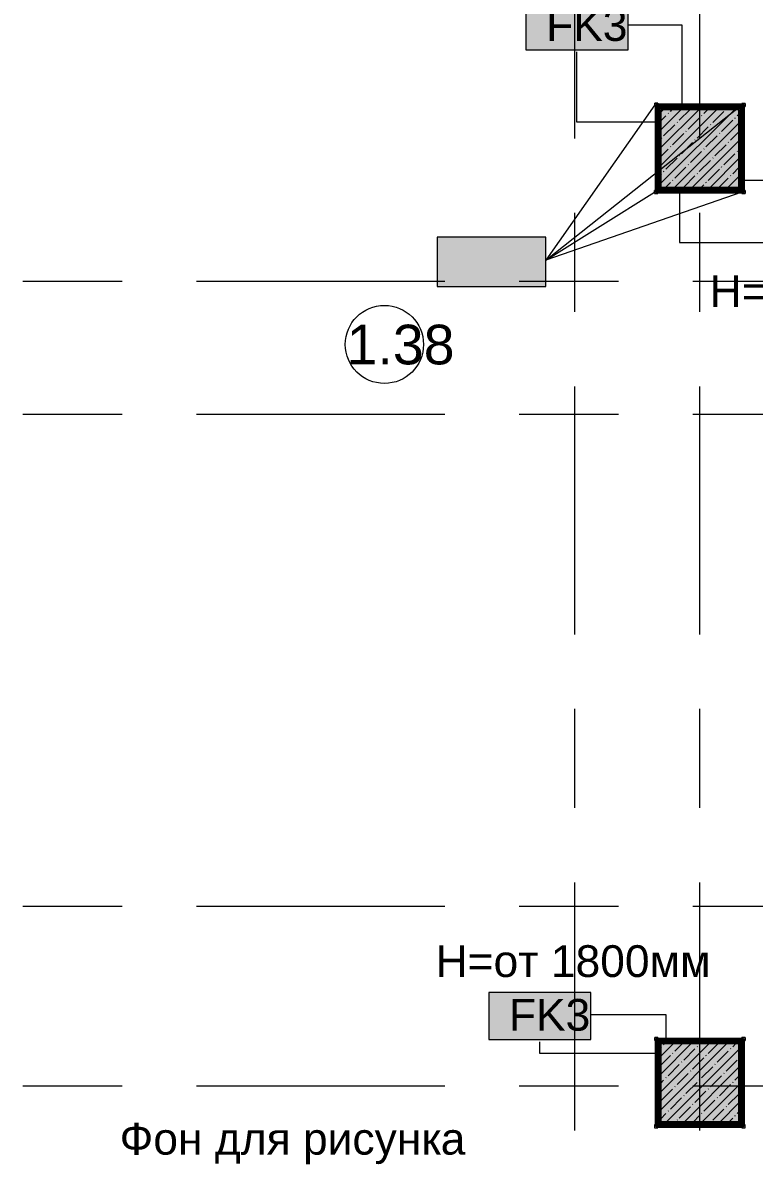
# Model space of a CAD drawing. Header units: millimetres. Extents: x -3817 to 677485, y -22715 to 103890.
# Drawn here: x 44373 to 49051, y 18410 to 25716 of the extents above; entities that cross this region are included whole.
import ezdxf

# ---------------------------------------------------------------- set-up
doc = ezdxf.new("R2010")
doc.units = ezdxf.units.MM
doc.layers.add('PDF _Геометрия', color=7, linetype='Continuous', true_color=0x1d1d1d)
doc.layers.add('PDF _Сплошная заливка', color=7, linetype='Continuous', true_color=0xffffff)
doc.layers.add('PDF _Текст', color=7, linetype='Continuous')
doc.styles.add('PDF GOST-Common', font='arial.ttf')

msp = doc.modelspace()

# ---------------------------------------------------------------- hatches: boundary and pattern name
at = {"layer": 'PDF _Сплошная заливка', "transparency": 33554559}
for points in [[(48433.3, 24661.3), (48453.3, 24661.3), (48453.3, 25161.3), (48433.3, 25161.3), (48433.3, 24753.5)], [(48453.3, 24661.3), (48953.3, 24661.3), (48953.3, 25161.3), (48453.3, 25161.3), (48453.3, 24753.5)], [(48953.3, 24641.3), (48973.3, 24641.3), (48973.3, 25161.3), (48953.3, 25161.3), (48953.3, 24661.3)], [(48953.3, 24641.3), (48953.3, 24661.3), (48433.3, 24661.3), (48433.3, 24641.3), (48453.3, 24641.3)]]:
    msp.add_hatch(color=256, dxfattribs=at).paths.add_polyline_path(points)

# ---------------------------------------------------------------- linework, layer by layer
at = {"layer": 'PDF _Геометрия', "color": 253, "lineweight": 9, "true_color": 0xaaaaaa}
for points in [[(47903.3, 24976), (47903.3, 26809.4), (47903.3, 29309.4)], [(48703.3, 24976), (48703.3, 26809.4), (48703.3, 29309.4)], [(47903.3, 23864.8), (47903.3, 24499.8)], [(48703.3, 23864.8), (48703.3, 24499.8)], [(44372.6, 24061.3), (45007.6, 24061.3)], [(45483.8, 24061.3), (47071.3, 24061.3)], [(47547.6, 24061.3), (48182.6, 24061.3)], [(48658.8, 24061.3), (50246.3, 24061.3)], [(47903.3, 21801), (47903.3, 23388.5)], [(48703.3, 21801), (48703.3, 23388.5)], [(44372.6, 23211.3), (45007.6, 23211.3)], [(45483.8, 23211.3), (47071.3, 23211.3)], [(47547.6, 23211.3), (48182.6, 23211.3)], [(48658.8, 23211.3), (50246.3, 23211.3)], [(47903.3, 20689.8), (47903.3, 21324.8)], [(48703.3, 20689.8), (48703.3, 21324.8)], [(47903.3, 18626), (47903.3, 20213.5)], [(48703.3, 18626), (48703.3, 20213.5)], [(44372.6, 20061.3), (45007.6, 20061.3)], [(45483.8, 20061.3), (47071.3, 20061.3)], [(47547.6, 20061.3), (48182.6, 20061.3)], [(48658.8, 20061.3), (50246.3, 20061.3)], [(44372.6, 18911.3), (45007.6, 18911.3)], [(45483.8, 18911.3), (47071.3, 18911.3)], [(47547.6, 18911.3), (48182.6, 18911.3)], [(48658.8, 18911.3), (50246.3, 18911.3)]]:
    msp.add_lwpolyline(points, dxfattribs=at)
at = {"layer": 'PDF _Геометрия', "color": 7, "lineweight": 9}
for points in [[(48243.8, 25843.4), (47590.7, 25843.4), (47590.7, 25543.4), (48243.8, 25543.4)], [(48953.3, 25161.3), (48453.3, 25161.3), (48453.3, 24661.3), (48953.3, 24661.3)], [(47717.5, 24343.5), (47023.6, 24343.5), (47023.6, 24028.2), (47717.5, 24028.2)], [(47717.5, 24343.5), (47023.6, 24343.5), (47023.6, 24028.2), (47717.5, 24028.2)], [(48005.9, 19507.5), (47352.8, 19507.5), (47352.8, 19207.5), (48005.9, 19207.5)], [(48953.3, 19181.3), (48453.3, 19181.3), (48453.3, 18681.3), (48953.3, 18681.3)]]:
    msp.add_lwpolyline(points, close=True, dxfattribs=at)
for points in [[(48589.3, 25181.9), (48589.3, 25701.5), (48243.8, 25701.5)], [(48432.8, 25079.3), (47917.2, 25079.3), (47917.2, 25529.5)], [(48414.8, 25190.3), (47717.5, 24196), (48414.3, 24632.3)], [(48972.3, 24632.1), (47717.5, 24196), (48972.3, 25190.1)], [(48434.3, 25182.3), (48434.3, 25200.3), (48414.8, 25200.3), (48414.8, 25180.3), (48414.8, 25200.3), (48434.3, 25200.3), (48434.3, 25190.2)], [(48424.3, 25180.3), (48414.8, 25180.3), (48432.3, 25180.3)], [(48972.3, 25190.3), (48972.3, 25199.9), (48972.3, 25182.3)], [(48974.3, 25180.4), (48992.3, 25180.4), (48992.3, 25199.9), (48972.3, 25199.9), (48992.3, 25199.9), (48992.3, 25180.4), (48982.2, 25180.4)], [(48977.8, 24708.3), (49524.5, 24708.3), (49524.5, 24482.1)], [(48432.3, 24642.3), (48414.3, 24642.3), (48414.3, 24622.3), (48433.8, 24622.3), (48433.8, 24640.4)], [(48433.8, 24632.3), (48433.8, 24622.3), (48414.3, 24622.3), (48414.3, 24642.3), (48424.3, 24642.3)], [(48573.7, 24636.8), (48573.7, 24310.1), (49198, 24310.1)], [(48972.3, 24640.4), (48972.3, 24622.4), (48992.3, 24622.4), (48992.3, 24641.9), (48974.3, 24641.9)], [(48982.3, 24641.9), (48992.3, 24641.9), (48992.3, 24622.4), (48972.3, 24622.4), (48972.3, 24632.4)], [(48488.5, 19201.8), (48488.5, 19365.6), (48005.9, 19365.6)], [(48434.3, 19202.3), (48434.3, 19220.3), (48414.8, 19220.3), (48414.8, 19200.3), (48414.8, 19220.3), (48434.3, 19220.3), (48434.3, 19210.2)], [(48974.3, 19200.3), (48992.3, 19200.3), (48992.3, 19220.3), (48972.8, 19220.3), (48972.8, 19202.3)], [(48972.8, 19210.3), (48972.8, 19220.3), (48992.3, 19220.3), (48992.3, 19200.3), (48982.2, 19200.3)], [(48432.8, 19118.1), (47679.3, 19118.1), (47679.3, 19193.6)], [(48424.3, 19200.3), (48414.8, 19200.3), (48432.3, 19200.3)], [(48432.3, 18662.3), (48414.3, 18662.3), (48414.3, 18642.3), (48433.8, 18642.3), (48433.8, 18660.3)], [(48972.3, 18660.4), (48972.3, 18642.4), (48992.3, 18642.4), (48992.3, 18661.9), (48974.3, 18661.9)]]:
    msp.add_lwpolyline(points, dxfattribs=at)
at = {"layer": 'PDF _Геометрия', "color": 52, "lineweight": 70, "true_color": 0xe1dc04}
for points in [[(48432.3, 24641.3), (48432.3, 24640.4), (48973.3, 24640.4), (48974.3, 24640.4), (48974.3, 25181.3), (48974.3, 25182.3), (48432.3, 25182.3), (48432.3, 25181.3)], [(48433.3, 25181.3), (48973.3, 25181.3), (48973.3, 24641.3), (48433.3, 24641.3)], [(48432.3, 18661.3), (48432.3, 18660.3), (48973.3, 18660.3), (48974.3, 18660.3), (48974.3, 19201.3), (48974.3, 19202.3), (48432.3, 19202.3), (48432.3, 19201.3)], [(48433.3, 19201.3), (48973.3, 19201.3), (48973.3, 18661.3), (48433.3, 18661.3)]]:
    msp.add_lwpolyline(points, close=True, dxfattribs=at)
at = {"layer": 'PDF _Геометрия', "color": 9, "lineweight": 9, "true_color": 0xc0c0c0}
for points in [[(48433.3, 24661.3), (48433.3, 24641.3), (48953.3, 24641.3), (48973.3, 24641.3), (48973.3, 25161.3), (48973.3, 25181.3), (48433.3, 25181.3), (48433.3, 25161.3)], [(48453.3, 25161.3), (48953.3, 25161.3), (48953.3, 24661.3), (48453.3, 24661.3)], [(48433.3, 18681.3), (48433.3, 18661.3), (48953.3, 18661.3), (48973.3, 18661.3), (48973.3, 19181.3), (48973.3, 19201.3), (48433.3, 19201.3), (48433.3, 19181.3)], [(48453.3, 19181.3), (48953.3, 19181.3), (48953.3, 18681.3), (48453.3, 18681.3)]]:
    msp.add_lwpolyline(points, close=True, dxfattribs=at)
at = {"layer": 'PDF _Геометрия', "color": 253, "lineweight": 9, "true_color": 0x9b9b9b}
for points in [[(48433.3, 25167.6), (48442.2, 25167.6)], [(48451.4, 25152.5), (48446.4, 25143.8)], [(48464, 25165.1), (48458.9, 25173.8)], [(48503.3, 25181.3), (48503.3, 25181.3)], [(48523.6, 25167.6), (48533.6, 25167.6)], [(48602.7, 25170.7), (48597.7, 25162)], [(48670.8, 25166.6), (48667.7, 25161.3)], [(48706.5, 25167.6), (48716.5, 25167.6)], [(48777.7, 25170.2), (48772.7, 25178.9)], [(48797.9, 25167.6), (48808, 25167.6)], [(48845.8, 25174.3), (48841.7, 25181.3)], [(48858.9, 25167.6), (48868.9, 25167.6)], [(48887.4, 25163.2), (48882.4, 25171.9)], [(48890.1, 25180.8), (48885.1, 25172.1)], [(48433.3, 25076.1), (48442.2, 25076.1)], [(48453.3, 25061.7), (48451.9, 25064.1)], [(48953.3, 25106.6), (48960.4, 25106.6)], [(48973.3, 25075.4), (48969.7, 25081.5)], [(48445.7, 25013.7), (48440.7, 25022.5)], [(48961.1, 24999), (48956.1, 24990.3)], [(48439.2, 24948.4), (48434.2, 24939.7)], [(48449.8, 24945.7), (48444.8, 24954.4)], [(48953.3, 24984.7), (48960.4, 24984.7)], [(48972.3, 24957.4), (48967.3, 24948.7)], [(48433.3, 24893.3), (48442.2, 24893.3)], [(48442.8, 24836), (48437.7, 24844.8)], [(48450.3, 24906.8), (48445.3, 24898)], [(48453.3, 24878.8), (48448.9, 24886.4)], [(48953.3, 24893.3), (48960.4, 24893.3)], [(48960.6, 24853.5), (48955.6, 24862.2)], [(48433.3, 24832.3), (48442.2, 24832.3)], [(48953.3, 24771.4), (48960.4, 24771.4)], [(48433.3, 24740.9), (48442.2, 24740.9)], [(48435.7, 24726.4), (48433.3, 24730.6)], [(48439.8, 24658.3), (48438, 24661.3), (48434.7, 24667.1)], [(48462.6, 24649.4), (48472.7, 24649.4)], [(48475.6, 24645.8), (48473.1, 24641.3)], [(48481.4, 24647.2), (48476.4, 24655.9)], [(48520, 24641.3), (48518, 24644.7)], [(48543.7, 24641.7), (48543.5, 24641.3)], [(48617.5, 24655.3), (48614, 24661.3)], [(48625.4, 24661.3), (48621.9, 24655.3)], [(48645.5, 24649.4), (48655.6, 24649.4)], [(48695, 24659.9), (48690, 24651.2)], [(48736.9, 24649.4), (48747, 24649.4)], [(48795.2, 24652.4), (48790.1, 24661.1)], [(48797.9, 24649.4), (48808, 24649.4)], [(48836.7, 24641.3), (48831.8, 24649.9)], [(48904.8, 24645.3), (48899.8, 24654)], [(48942.3, 24641.3), (48941.5, 24642.8)], [(48950.3, 24649.4), (48953.3, 24649.4), (48960.4, 24649.4)], [(48956, 24685.2), (48953.3, 24680.6)], [(48433.3, 19193.5), (48442.2, 19193.5)], [(48441.5, 19168.9), (48436.5, 19177.6)], [(48530.8, 19193.9), (48525.7, 19185.2)], [(48570.3, 19201.3), (48567.4, 19196.3)], [(48584.5, 19193.5), (48594.6, 19193.5)], [(48672, 19196.4), (48669.2, 19201.3)], [(48676, 19193.5), (48686, 19193.5)], [(48734.9, 19181.6), (48734.7, 19181.3)], [(48740.1, 19200.5), (48739.5, 19201.3)], [(48767.4, 19193.5), (48777.5, 19193.5)], [(48776.5, 19192.8), (48771.5, 19184.1)], [(48781.7, 19189.3), (48776.7, 19198)], [(48821.5, 19181.3), (48818.3, 19186.9)], [(48844.5, 19188.7), (48840.3, 19181.3)], [(48917.8, 19197.5), (48915.5, 19201.3)], [(48950.3, 19193.5), (48960.4, 19193.5)], [(48433.3, 19132.5), (48442.2, 19132.5)], [(48445.6, 19100.9), (48440.6, 19109.6)], [(48953.3, 19071.6), (48960.4, 19071.6)], [(48961.3, 19086.1), (48956.2, 19077.4)], [(48433.3, 19041.1), (48442.2, 19041.1)], [(48438.5, 18991.2), (48433.5, 18999.9)], [(48439.3, 19035.5), (48434.3, 19026.8)], [(48449.7, 19032.8), (48444.7, 19041.5)], [(48956.4, 19008.6), (48953.3, 19014.1)], [(48972.4, 19044.5), (48967.4, 19035.8)], [(48450.5, 18993.9), (48445.5, 18985.2)], [(48953.3, 18949.7), (48960.4, 18949.7)], [(48433.3, 18858.2), (48442.2, 18858.2)], [(48953.3, 18858.2), (48960.4, 18858.2)], [(48435.6, 18813.5), (48433.3, 18817.5)], [(48433.3, 18797.3), (48442.2, 18797.3)], [(48434.1, 18721.7), (48433.3, 18720.2)], [(48433.3, 18705.8), (48442.2, 18705.8)], [(48453.3, 18721.8), (48449.8, 18727.8)], [(48956.1, 18772.3), (48953.3, 18767.4)], [(48953.3, 18736.3), (48960.4, 18736.3)], [(48523.6, 18675.3), (48533.6, 18675.3)], [(48551.6, 18681.3), (48549.9, 18678.5)], [(48615, 18675.3), (48625.1, 18675.3)], [(48689.5, 18678.5), (48687.8, 18681.3)], [(48706.5, 18675.3), (48716.5, 18675.3)], [(48717.4, 18663.8), (48716, 18661.3)], [(48731.1, 18667.4), (48726.1, 18676.1)], [(48759.1, 18674.9), (48754, 18666.2)], [(48799.1, 18671.4), (48794.1, 18680.2)], [(48798, 18681.3), (48795.7, 18677.4)], [(48840.1, 18661.3), (48835.7, 18669)], [(48868.4, 18681.3), (48863.7, 18673.3)], [(48889.3, 18675.3), (48899.4, 18675.3)], [(48963.2, 18662.7), (48962.4, 18661.3)], [(48973.3, 18674.6), (48971.8, 18677.2)]]:
    msp.add_lwpolyline(points, dxfattribs=at)
at = {"layer": 'PDF _Геометрия', "lineweight": 9}
for points in [[(48453.3, 25144.6), (48470, 25161.3)], [(48453.3, 25030.5), (48584.1, 25161.3)], [(48453.3, 24916.5), (48698.1, 25161.3)], [(48453.3, 24802.4), (48812.2, 25161.3)], [(48453.3, 24688.4), (48926.2, 25161.3)], [(48500.4, 25134.6), (48502.7, 25137)], [(48514.6, 25148.9), (48527.1, 25161.3)], [(48571.6, 25091.9), (48641.1, 25161.3)], [(48728.5, 25134.6), (48755.2, 25161.3)], [(48785.5, 25077.6), (48856.8, 25148.9)], [(48453.3, 25087.5), (48486.1, 25120.4)], [(48471.8, 24992.1), (48543.1, 25063.3)], [(48540.3, 24661.3), (48953.3, 25074.3)], [(48557.4, 25077.6), (48559.7, 25080)], [(48628.7, 25034.8), (48699.9, 25106.1)], [(48714.2, 25120.4), (48716.6, 25122.7)], [(48771.2, 25063.3), (48773.6, 25065.7)], [(48842.5, 25020.6), (48913.8, 25091.9)], [(48928, 25106.1), (48930.4, 25108.5)], [(48942.3, 25120.4), (48953.3, 25131.3)], [(48528.9, 24935), (48600.1, 25006.3)], [(48614.4, 25020.6), (48616.8, 25023)], [(48685.7, 24977.8), (48757, 25049.1)], [(48742.7, 24920.8), (48814, 24992.1)], [(48828.2, 25006.3), (48830.6, 25008.7)], [(48899.5, 24963.6), (48953.3, 25017.3)], [(48457.6, 24977.8), (48460, 24980.2)], [(48514.6, 24920.8), (48517, 24923.2)], [(48585.9, 24878), (48657.2, 24949.3)], [(48654.3, 24661.3), (48953.3, 24960.3)], [(48671.4, 24963.6), (48673.8, 24965.9)], [(48799.7, 24863.8), (48871, 24935)], [(48885.3, 24949.3), (48887.6, 24951.7)], [(48453.3, 24859.4), (48500.4, 24906.5)], [(48486.1, 24778.2), (48557.4, 24849.5)], [(48571.6, 24863.8), (48574, 24866.1)], [(48642.9, 24821), (48714.2, 24892.3)], [(48728.5, 24906.5), (48730.8, 24908.9)], [(48768.4, 24661.3), (48953.3, 24846.2)], [(48785.5, 24849.5), (48787.8, 24851.9)], [(48856.8, 24806.7), (48928, 24878)], [(48942.3, 24892.3), (48944.7, 24894.6)], [(48543.1, 24721.2), (48614.4, 24792.5)], [(48628.7, 24806.7), (48631, 24809.1)], [(48699.9, 24764), (48771.2, 24835.2)], [(48757, 24706.9), (48828.2, 24778.2)], [(48842.5, 24792.5), (48844.9, 24794.9)], [(48913.8, 24749.7), (48953.3, 24789.2)], [(48453.3, 24745.4), (48457.6, 24749.7)], [(48471.8, 24764), (48474.2, 24766.3)], [(48528.9, 24706.9), (48531.2, 24709.3)], [(48600.1, 24664.2), (48671.4, 24735.5)], [(48685.7, 24749.7), (48688.1, 24752.1)], [(48742.7, 24692.7), (48745.1, 24695.1)], [(48825.4, 24661.3), (48885.3, 24721.2)], [(48882.4, 24661.3), (48953.3, 24732.2)], [(48899.5, 24735.5), (48901.9, 24737.8)], [(48483.3, 24661.3), (48514.6, 24692.7)], [(48711.4, 24661.3), (48728.5, 24678.4)], [(48939.5, 24661.3), (48942.3, 24664.2)], [(48453.3, 19100), (48534.7, 19181.3)], [(48453.3, 18985.9), (48648.7, 19181.3)], [(48453.3, 18871.9), (48762.8, 19181.3)], [(48453.3, 18757.8), (48876.8, 19181.3)], [(48453.3, 19157), (48457.6, 19161.3)], [(48471.8, 19175.6), (48474.2, 19177.9)], [(48490.9, 18681.3), (48953.3, 19143.8)], [(48543.1, 19132.8), (48591.7, 19181.3)], [(48600.1, 19075.8), (48671.4, 19147)], [(48685.7, 19161.3), (48688.1, 19163.7)], [(48699.9, 19175.6), (48705.7, 19181.3)], [(48757, 19118.5), (48819.8, 19181.3)], [(48899.5, 19147), (48901.9, 19149.4)], [(48913.8, 19161.3), (48933.8, 19181.3)], [(48453.3, 19042.9), (48514.6, 19104.3)], [(48528.9, 19118.5), (48531.2, 19120.9)], [(48657.2, 19018.7), (48728.5, 19090)], [(48742.7, 19104.3), (48745.1, 19106.6)], [(48814, 19061.5), (48885.3, 19132.8)], [(48871, 19004.5), (48942.3, 19075.8)], [(48500.4, 18976), (48571.6, 19047.3)], [(48585.9, 19061.5), (48588.3, 19063.9)], [(48604.9, 18681.3), (48953.3, 19029.7)], [(48642.9, 19004.5), (48645.3, 19006.9)], [(48714.2, 18961.7), (48785.5, 19033)], [(48799.7, 19047.3), (48802.1, 19049.6)], [(48453.3, 18928.9), (48471.8, 18947.5)], [(48486.1, 18961.7), (48488.5, 18964.1)], [(48557.4, 18918.9), (48628.7, 18990.2)], [(48614.4, 18861.9), (48685.7, 18933.2)], [(48699.9, 18947.5), (48702.3, 18949.8)], [(48771.2, 18904.7), (48842.5, 18976)], [(48856.8, 18990.2), (48859.1, 18992.6)], [(48913.8, 18933.2), (48916.2, 18935.6)], [(48928, 18947.5), (48953.3, 18972.7)], [(48457.6, 18819.2), (48528.9, 18890.4)], [(48543.1, 18904.7), (48545.5, 18907.1)], [(48600.1, 18847.7), (48602.5, 18850)], [(48671.4, 18804.9), (48742.7, 18876.2)], [(48719, 18681.3), (48953.3, 18915.7)], [(48757, 18890.4), (48759.3, 18892.8)], [(48828.2, 18847.7), (48899.5, 18918.9)], [(48885.3, 18790.6), (48953.3, 18858.6)], [(48514.6, 18762.1), (48585.9, 18833.4)], [(48657.2, 18790.6), (48659.5, 18793)], [(48728.5, 18747.9), (48799.7, 18819.2)], [(48814, 18833.4), (48816.4, 18835.8)], [(48833, 18681.3), (48953.3, 18801.6)], [(48871, 18776.4), (48873.4, 18778.8)], [(48453.3, 18700.8), (48486.1, 18733.6)], [(48500.4, 18747.9), (48502.7, 18750.2)], [(48571.6, 18705.1), (48642.9, 18776.4)], [(48661.9, 18681.3), (48699.9, 18719.4)], [(48714.2, 18733.6), (48716.6, 18736)], [(48785.5, 18690.8), (48856.8, 18762.1)], [(48890, 18681.3), (48913.8, 18705.1)], [(48928, 18719.4), (48930.4, 18721.7)], [(48942.3, 18733.6), (48953.3, 18744.6)], [(48557.4, 18690.8), (48559.7, 18693.2)], [(48947.1, 18681.3), (48953.3, 18687.6)]]:
    msp.add_lwpolyline(points, dxfattribs=at)
at = {"layer": 'PDF _Геометрия', "color": 7, "lineweight": 9}
msp.add_circle((46685.4, 23657.2), 250, dxfattribs=at)
msp.add_circle((46685.4, 23657.2), 250, dxfattribs=at)
at = {"layer": 'PDF _Сплошная заливка', "lineweight": 9, "transparency": 33554559}
for points in [[(48243.8, 25843.4), (47590.7, 25843.4), (48243.8, 25543.4), (47590.7, 25543.4)], [(47717.5, 24343.5), (47023.6, 24343.5), (47717.5, 24028.2), (47023.6, 24028.2)], [(48005.9, 19507.5), (47352.8, 19507.5), (48005.9, 19207.5), (47352.8, 19207.5)]]:
    msp.add_solid(points, dxfattribs=at)
at = {"layer": 'PDF _Сплошная заливка', "color": 131, "lineweight": 35, "true_color": 0xa9f3f5, "transparency": 33554559}
for points in [[(48432.3, 24641.3), (48432.3, 25181.3), (48424.3, 24641.3), (48424.3, 25181.3)], [(48982.3, 18652.3), (48982.3, 19201.3), (48974.3, 18652.3), (48974.3, 19201.3)]]:
    msp.add_solid(points, dxfattribs=at)
at = {"layer": 'PDF _Сплошная заливка', "color": 52, "lineweight": 35, "true_color": 0xe1dc04, "transparency": 33554559}
for points in [[(48973.3, 25181.3), (48974.3, 25182.3), (48433.3, 25181.3)], [(48973.3, 24640.4), (48973.3, 24641.3), (48432.3, 24640.4)], [(48432.3, 18661.3), (48433.3, 18661.3), (48432.3, 19201.3)], [(48973.3, 19201.3), (48974.3, 19202.3), (48433.3, 19201.3)], [(48973.3, 18660.3), (48973.3, 18661.3), (48432.3, 18660.3)]]:
    msp.add_solid(points, dxfattribs=at)
at = {"layer": 'PDF _Сплошная заливка', "lineweight": 35, "transparency": 33554559}
for points in [[(48433.3, 25161.3), (48973.3, 25161.3), (48433.3, 25181.3), (48973.3, 25181.3)], [(48433.3, 19181.3), (48973.3, 19181.3), (48433.3, 19201.3), (48973.3, 19201.3)], [(48433.3, 18681.3), (48453.3, 18681.3), (48433.3, 19181.3), (48453.3, 19181.3)], [(48453.3, 18681.3), (48953.3, 18681.3), (48453.3, 19181.3), (48953.3, 19181.3)], [(48973.3, 18661.3), (48973.3, 19181.3), (48953.3, 18661.3), (48953.3, 19181.3)], [(48433.3, 18661.3), (48953.3, 18661.3), (48433.3, 18681.3), (48953.3, 18681.3)]]:
    msp.add_solid(points, dxfattribs=at)

# ---------------------------------------------------------------- texts
at = {"layer": 'PDF _Текст', "char_height": 203.2, "attachment_point": 4, "style": 'PDF GOST-Common'}
for insert in [(47719.8, 25700), (47481.9, 19364.1)]:
    msp.add_mtext('FK3', dxfattribs=dict(at, insert=insert))
at = {"layer": 'PDF _Текст', "color": 250, "true_color": 0x3c3c3c, "attachment_point": 4, "style": 'PDF GOST-Common'}
for s, insert, char_height in [('Н=до 1800мм', (48766.4, 23968.7), 203.2), ('1.38', (46443.6, 23654.4), 254), ('Н=от 1800мм', (47012.9, 19708), 203.2), ('Фон для рисунка', (44991.5, 18541.8), 203.2)]:
    msp.add_mtext(s, dxfattribs=dict(at, insert=insert, char_height=char_height))

doc.saveas('drawing.dxf')
